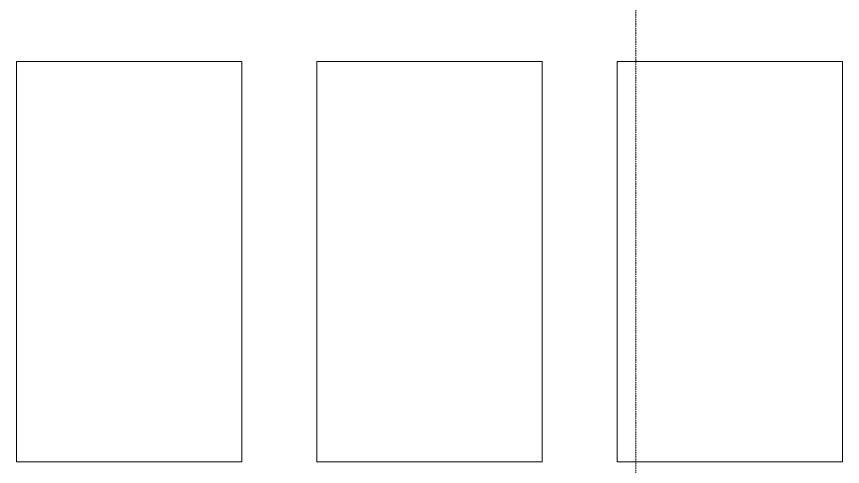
# Model space of a CAD drawing. Header units: millimetres. Extents: x -853228 to -774636, y -17776 to 22455.
# Drawn here: x -791407 to -790307, y 7255 to 7854 of the extents above; entities that cross this region are included whole.
import ezdxf

# ---------------------------------------------------------------- set-up
doc = ezdxf.new("R2010")
doc.units = ezdxf.units.MM
doc.linetypes.add('DPA_Hidden 50', pattern=[3, 2, -1])
doc.layers.add('A-DETL', color=1, linetype='Continuous', lineweight=70)
doc.layers.add('A-GLAZ-CURT', color=2, linetype='Continuous', lineweight=9)

# ---------------------------------------------------------------- blocks, each defined once
blk = doc.blocks.new('DPA_CP_Metal Ceiling Panel - Vertical Panel with Gap-V3-4281-01 ENLARGED LOWER PLATFORM LEVEL - REFLECTED CEILING PLAN - SHEET 2')
at = {"layer": 'A-GLAZ-CURT'}
for p, q in [((-780457.4, 7794), (-780457.4, 7261.5)), ((-780157.4, 7794), (-780457.4, 7794)), ((-780157.4, 7794), (-780457.4, 7794)), ((-780457.4, 7794), (-780457.4, 7261.5)), ((-780457.4, 7261.5), (-780457.4, 7794)), ((-780457.4, 7794), (-780157.4, 7794)), ((-780157.4, 7794), (-780157.4, 7261.5)), ((-780157.4, 7261.5), (-780157.4, 7794)), ((-780157.4, 7794), (-780157.4, 7261.5)), ((-780157.4, 7261.5), (-780457.4, 7261.5)), ((-780457.4, 7261.5), (-780157.4, 7261.5)), ((-780157.4, 7261.5), (-780457.4, 7261.5))]:
    blk.add_line(p, q, dxfattribs=at)

msp = doc.modelspace()

# ---------------------------------------------------------------- linework, layer by layer
at = {"layer": 'A-DETL', "color": 55, "linetype": 'DPA_Hidden 50', "lineweight": 9}
msp.add_line((-790582.4, 4774), (-790582.4, 11694), dxfattribs=at)

# ---------------------------------------------------------------- block references
at = {"layer": 'A-GLAZ-CURT'}
for p in [(-10950, 0), (-10550, 0), (-10150, 0)]:
    msp.add_blockref('DPA_CP_Metal Ceiling Panel - Vertical Panel with Gap-V3-4281-01 ENLARGED LOWER PLATFORM LEVEL - REFLECTED CEILING PLAN - SHEET 2', p, dxfattribs=at)

doc.saveas('drawing.dxf')
